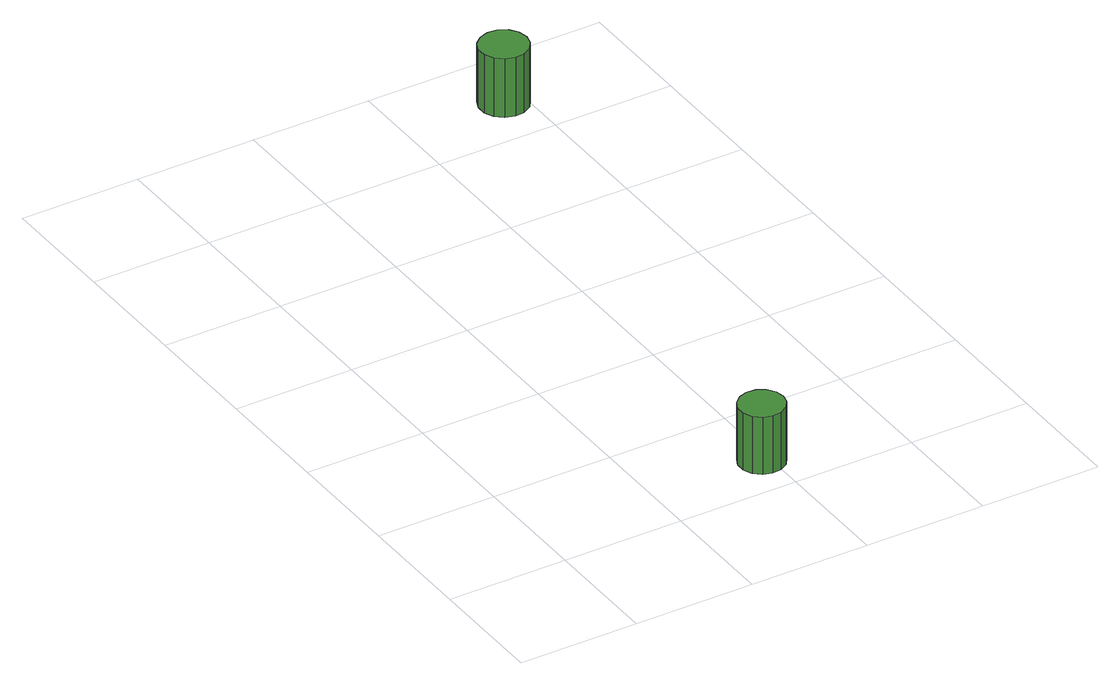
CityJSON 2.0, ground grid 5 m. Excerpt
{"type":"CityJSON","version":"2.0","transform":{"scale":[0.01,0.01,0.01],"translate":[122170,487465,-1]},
"CityObjects":{
"tree1":{"type":"SolitaryVegetationObject","attributes":{"function":"something"},"geometry":[{"type":"MultiSurface","lod":"1","boundaries":[[[0,1,2,3,4,5,6,7,8,9,10,11,12,13,14]],[[15,16,17,18,19,20,21,22,23,24,25,26,27,28,29]],[[0,29,28,1]],[[1,28,27,2]],[[2,27,26,3]],[[3,26,25,4]],[[4,25,24,5]],[[5,24,23,6]],[[6,23,22,7]],[[7,22,21,8]],[[8,21,20,9]],[[9,20,19,10]],[[10,19,18,11]],[[11,18,17,12]],[[12,17,16,13]],[[13,16,15,14]],[[14,15,29,0]]]}]},
"tree2":{"type":"SolitaryVegetationObject","attributes":{"function":"something"}},
"tree3":{"type":"SolitaryVegetationObject","attributes":{"function":"something"},"geometry":[{"type":"MultiSurface","lod":"1","boundaries":[[[30,31,32,33,34,35,36,37,38,39,40,41,42,43,44]],[[45,46,47,48,49,50,51,52,53,54,55,56,57,58,59]],[[30,59,58,31]],[[31,58,57,32]],[[32,57,56,33]],[[33,56,55,34]],[[34,55,54,35]],[[35,54,53,36]],[[36,53,52,37]],[[37,52,51,38]],[[38,51,50,39]],[[39,50,49,40]],[[40,49,48,41]],[[41,48,47,42]],[[42,47,46,43]],[[43,46,45,44]],[[44,45,59,30]]]}]}
},
"vertices":[
[1062,187,338],[1054,225,338],[1031,257,338],[998,276,338],[959,280,338],[922,268,338],[893,242,338],[877,207,338],[877,168,338],[893,132,338],[922,106,338],[959,94,338],[998,98,338],[1031,118,338],[1054,149,338],[1054,149,85],[1031,118,85],[998,98,85],[959,94,85],[922,106,85],[893,132,85],[877,168,85],[877,207,85],[893,242,85],[922,268,85],[959,280,85],[998,276,85],[1031,257,85],[1054,225,85],[1062,187,85],
[1514,2721,348],[1505,2762,348],[1481,2795,348],[1445,2816,348],[1404,2820,348],[1365,2807,348],[1334,2780,348],[1317,2742,348],[1317,2701,348],[1334,2663,348],[1365,2635,348],[1404,2622,348],[1445,2627,348],[1481,2647,348],[1505,2681,348],[1505,2681,90],[1481,2647,90],[1445,2627,90],[1404,2622,90],[1365,2635,90],[1334,2663,90],[1317,2701,90],[1317,2742,90],[1334,2780,90],[1365,2807,90],[1404,2820,90],[1445,2816,90],[1481,2795,90],[1505,2762,90],[1514,2721,90]
]}
